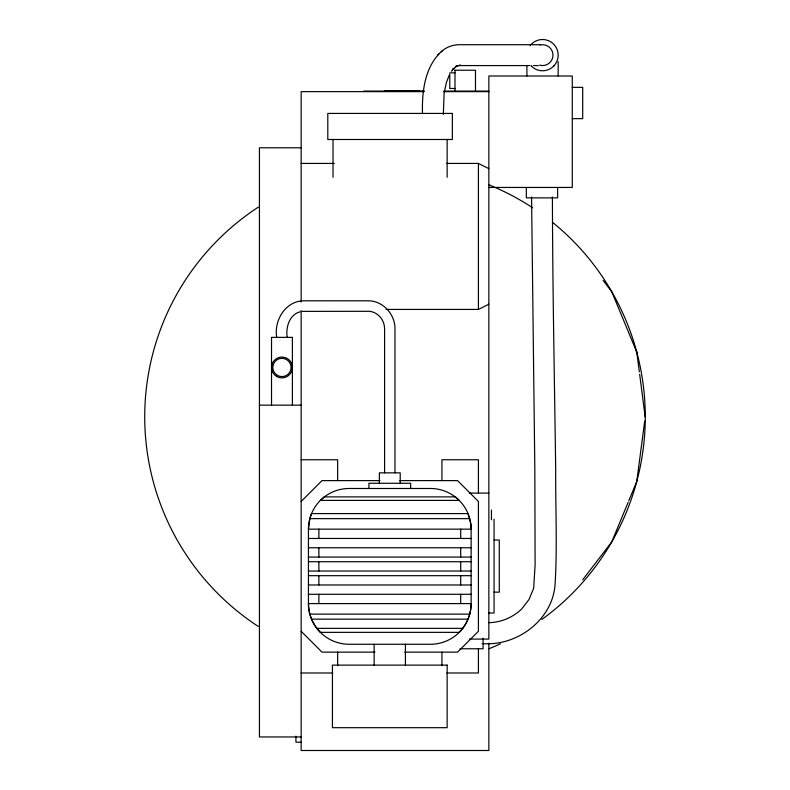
<?xml version="1.0" encoding="UTF-8"?>
<svg xmlns="http://www.w3.org/2000/svg" width="790" height="790" viewBox="0 0 790 790"><rect width="100%" height="100%" fill="white"/><g stroke="black" fill="none" stroke-linecap="round" stroke-linejoin="round"><path stroke-width="1.19" d="M644.699 421.129L636.74 481.584L628.81 500.742M645.213 417.219L639.673 374.322M309.838 518.635L308.446 529.152L308.446 603.59C308.485 614.264 312.84 624.771 320.355 632.356L459.217 632.356C466.732 624.771 471.087 614.264 471.126 603.59L471.126 529.152L470.781 523.849L468.026 513.589L311.546 513.589L309.838 518.635L469.734 518.635M628.208 502.193L611.737 541.94L582.744 579.722M449.352 74.902L446.409 82.466L444.128 93.032L443.348 114.333M553.602 66.202L554.096 65.57L553.602 65.649M439.072 53.789C424.329 69.668 421.89 92.865 422.492 113.612M451.485 71.317L453.835 68.286L452.384 69.678L457.41 65.679L455.376 66.627L457.983 65.629M301.148 501.472L322.004 480.616L379.931 480.616M441.077 51.903C445.698 47.361 452.147 44.961 458.565 44.714L529.971 44.714M437.611 55.182L442.637 50.412M386.093 309.423L478.424 309.423L488.852 304.209M300.091 311.843C289.654 314.41 285.625 326.902 287.165 337.37M456.63 65.807L460.807 65.274L458.496 65.57L529.517 65.57M302.363 311.369L369.888 311.3C378.844 312.741 384.75 320.661 384.592 329.331L384.592 472.845M488.674 622.648C500.949 622.5 512.996 617.444 521.775 608.883L528.994 599.511L533.665 588.264L535.106 565.038L534.83 469.329L531.561 197.016M532.075 44.714L540.074 44.714M533.546 65.57L538.336 65.57M454.635 70.231L475.491 70.231L475.491 91.087M449.777 72.838L454.991 72.838M572.276 87.354L582.704 87.354L582.704 118.638L572.276 118.638M454.991 88.48L449.777 88.48L449.777 74.033M384.355 91.067L388.413 91.067M389.411 91.067L394.407 91.067M394.793 91.067L400.145 91.067M400.303 91.067L404.539 91.067M404.934 91.067L408.687 91.067M409.556 91.067L414.74 91.067M415.066 91.067L420.043 91.067M422.68 91.067L423.766 91.067M363.716 91.087L424.349 91.087M443.881 91.087L488.852 91.087M423.835 91.64L301.148 91.64L301.148 301.889M443.457 91.64L488.852 91.64M301.148 147.789L259.436 147.789L259.436 736.961L301.148 736.961M301.148 163.431L334.387 163.431M446.419 163.431L478.424 163.431L488.852 168.645M488.852 187.447L572.276 187.447L572.276 75.998L488.852 75.998L488.852 639.08L469.329 639.08M259.436 405.151L301.148 405.151M301.148 459.76L337.646 459.76L337.646 480.616M399.641 480.616L457.568 480.616L478.424 501.472L478.424 631.279L457.568 652.135L404.579 652.135M469.329 493.088L488.852 493.088M308.446 538.464L471.126 538.464M494.066 540.014L499.28 540.014L499.28 592.154L494.066 592.154M308.446 547.766L471.126 547.766M308.446 557.069L471.126 557.069M308.446 561.72L471.126 561.72M308.446 571.032L471.126 571.032M308.446 575.683L471.126 575.683M308.446 584.985L471.126 584.985M308.446 594.287L471.126 594.287M488.852 613.01L494.066 613.01L494.066 519.158M309.838 614.116L469.734 614.116M311.546 619.153L468.026 619.153M316.849 628.356L462.723 628.356M482.107 643.534C516.937 646.694 553.099 619.637 555.113 583.82C557.365 545.633 555.459 507.338 555.686 469.122C554.471 378.41 552.585 287.708 552.417 196.996M459.997 648.768L483.085 648.768L483.085 638.34M374.993 652.135L322.004 652.135L301.148 631.279M301.148 672.991L332.778 672.991M446.794 672.991L478.424 672.991L478.424 648.462M301.148 742.205L295.934 742.205L295.934 736.152M531.482 65.649L530.989 65.57L531.482 66.202A15.642 15.642 0 0 0 554.076 65.708A15.642 15.642 0 0 0 552.595 43.164A15.642 15.642 0 0 0 530.13 45.623M603.125 280.45L611.737 291.668L636.74 352.034L639.357 371.883M636.266 350.888L636.74 352.044M558.184 61.699L558.184 75.998M557.631 187.447L557.631 197.875L526.347 197.875L526.347 187.447M526.9 65.57L526.9 75.998M491.459 510.044L491.459 519.771M488.852 643.159L488.852 750.5L301.148 750.5L301.148 310.49M478.424 163.431L478.424 309.423M478.424 492.881L478.424 459.76L441.926 459.76L441.926 480.616M460.698 529.152L460.698 538.464M460.698 547.766L460.698 557.069M460.698 561.72L460.698 571.032M460.698 575.683L460.698 584.985M460.698 594.287L460.698 603.59M454.991 70.231L454.991 91.087M447.14 139.494L447.14 177.296M441.926 652.135L441.926 665.634M410.642 488.487L410.642 483.273L368.93 483.273L368.93 488.487M405.428 644.265L405.428 665.121M400.214 483.273L400.214 472.845L379.358 472.845L379.358 483.273M394.98 472.845L394.98 329.025C395.276 314.44 382.893 300.546 367.992 300.802L304.209 300.802C285.713 300.664 273.745 320.286 276.737 337.37M374.144 644.265L374.144 665.121M337.646 652.135L337.646 665.634M333.015 139.494L333.015 177.296M318.874 529.152L318.874 538.464M318.874 547.766L318.874 557.069M318.874 561.72L318.874 571.032M318.874 575.683L318.874 584.985M318.874 594.287L318.874 603.59M292.379 405.151L292.379 337.37L271.523 337.37L271.523 405.151M540.083 45.01A10.428 10.428 0 0 1 552.97 55.389A10.428 10.428 0 0 1 539.61 65.145M552.724 222.484A250.272 250.272 0 0 1 541.871 619.449M500.445 643.781A250.272 250.272 0 0 1 489.05 648.728M258.34 626.47A250.272 250.272 0 0 1 258.34 207.138M489.05 184.88A250.272 250.272 0 0 1 532.697 207.819M324.364 496.89L320.355 500.396L459.217 500.396L455.208 496.89L324.364 496.89M452.354 113.424L327.801 113.424L327.801 139.494L452.354 139.494L452.354 113.424M430.451 488.487L349.121 488.487A40.665 40.665 0 0 0 308.446 529.152L471.126 529.152A40.665 40.665 0 0 0 430.451 488.487M471.126 603.59L308.446 603.59A40.665 40.665 0 0 0 349.121 644.265L430.451 644.265A40.665 40.665 0 0 0 471.126 603.59M447.14 665.121L332.432 665.121L332.432 727.689L447.14 727.689L447.14 665.121M276.737 376.504A10.428 10.428 0 0 0 292.379 367.469A10.428 10.428 0 0 0 276.737 358.443A10.428 10.428 0 0 0 276.737 376.504M277.389 375.369A9.125 9.125 0 0 0 291.075 367.469A9.125 9.125 0 0 0 277.389 359.569A9.125 9.125 0 0 0 277.389 375.369"/></g></svg>
